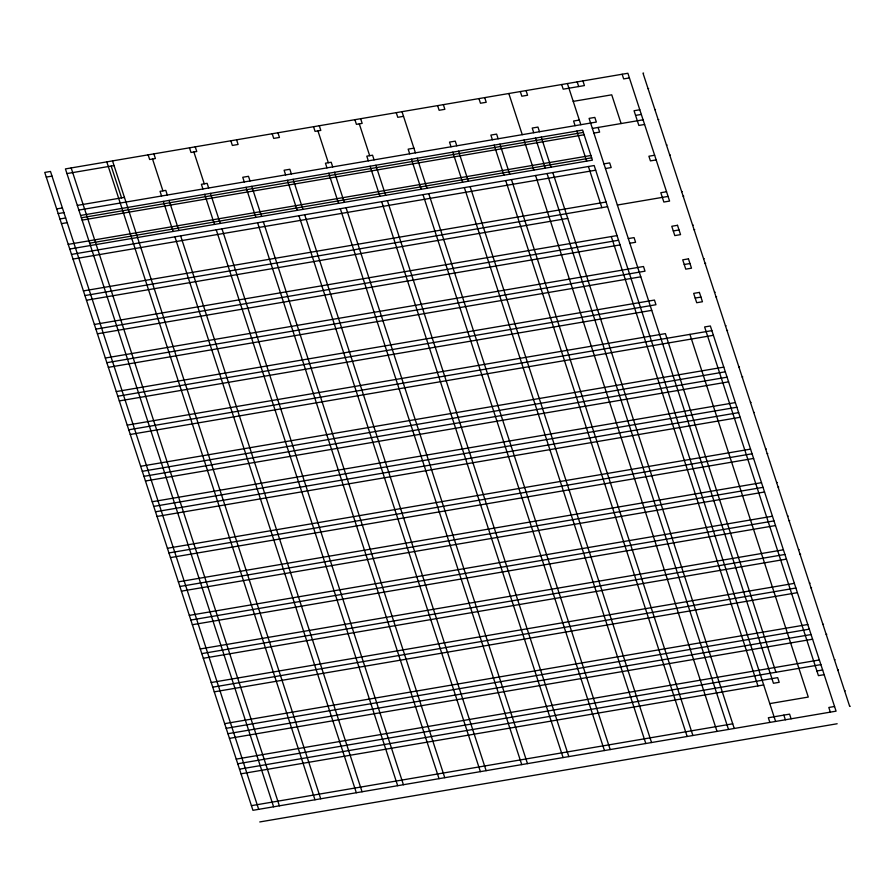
<?xml version="1.0" encoding="UTF-8"?>
<svg xmlns="http://www.w3.org/2000/svg" width="895" height="895" viewBox="0 0 895 895"><rect width="100%" height="100%" fill="white"/><g stroke="black" fill="none" stroke-linecap="round" stroke-linejoin="round"><path stroke-width="1.34" d="M643.583 73.054L643.002 73.155L849.679 706.379L850.25 706.278M46.271 177.087L52.011 176.114M66.946 173.574L114.045 165.564M403.522 116.339L397.772 117.312L396.25 112.658M629.409 77.921L623.67 78.905L622.148 74.24M573.225 101.381L611.732 94.825L621.108 123.544M648.069 88.65L648.64 88.549M56.665 208.927L62.404 207.942M77.339 205.402L124.439 197.392M413.904 148.167L408.165 149.152L409.686 153.806M579.322 120.042L573.572 121.026L575.093 125.68M639.802 109.761L634.052 110.734L638.851 125.445L644.601 124.461M654.916 109.649L655.487 109.548M58.186 213.581L63.925 212.607M78.861 210.068L596.35 122.067L594.828 117.413L589.089 118.386L773.448 683.277L779.198 682.303L777.677 677.638L239.513 769.163M635.573 115.399L641.323 114.426M59.943 218.962L65.682 217.988M80.617 215.449L582.6 130.088L592.412 160.149L69.754 249.034M592.367 128.432L643.08 119.807M81.378 217.776L583.361 132.415M658.194 119.695L658.776 119.594M61.464 223.627L67.203 222.654M82.139 220.114L584.122 134.753M593.877 133.086L599.628 132.113L598.106 127.448M68.233 244.369L590.89 155.495M89.668 243.183L591.651 157.822M666.484 145.091L667.066 145.001M71.51 254.415L594.168 165.53L775.596 721.437M603.935 163.874L609.674 162.901L611.196 167.555L605.456 168.54M654.648 155.249L648.897 156.222L650.419 160.887L656.169 159.914M669.762 155.137L670.344 155.036M73.032 259.069L595.69 170.195M83.414 290.909L606.072 202.024M666.551 191.743L660.812 192.716L663.855 202.046L669.594 201.062L627.887 73.267L65.424 168.909L273.613 806.798M681.677 191.631L682.247 191.541M84.935 295.563L607.593 206.689M617.36 205.033L668.073 196.408M683.198 196.296L683.769 196.195M86.457 300.228L567.766 218.38M94.367 324.46L617.024 235.586M692.629 225.193L693.2 225.092M95.888 329.125L618.546 240.252M628.312 238.585L634.063 237.611L635.584 242.276L629.834 243.25M673.286 230.944L679.025 229.959M694.151 229.847L694.721 229.758M97.41 333.79L620.067 244.906M105.319 358.022L643.494 266.509L645.015 271.174L106.841 362.688M703.582 258.744L704.152 258.655M684.239 264.495L689.978 263.522M705.103 263.41L705.674 263.309M108.362 367.342L640.786 276.812M116.272 391.585L654.446 300.071L655.968 304.725L117.793 396.239M714.534 292.307L715.105 292.206M695.191 298.057L700.93 297.084M716.056 296.972L716.626 296.871M119.315 400.904L651.739 310.364M127.224 425.136L665.399 333.622L775.92 672.257M725.487 325.869L726.058 325.769M128.746 429.801L711.883 330.635M727.009 330.523L727.579 330.434M130.267 434.467L713.404 335.301M140.66 466.295L723.798 367.129M738.923 367.017L739.494 366.928M725.319 371.794L142.305 471.318M143.938 476.341L727.076 377.175M742.201 377.063L742.772 376.963M145.46 480.995L728.597 381.841M152.228 501.737L735.366 402.582M750.491 402.47L751.062 402.37M153.75 506.402L736.887 407.236M155.506 511.783L738.643 412.629M753.769 412.517L754.34 412.416M157.028 516.449L740.165 417.283M167.421 548.277L750.558 449.122M765.672 449.01L766.254 448.91M168.942 552.942L752.08 453.776M767.194 453.664L767.776 453.575M170.464 557.596L753.601 458.441M178.373 581.84L761.511 482.673M776.625 482.562L777.207 482.472M179.895 586.493L763.032 487.339M778.147 487.227L778.728 487.126M181.416 591.159L764.554 491.993M189.326 615.391L772.463 516.236M787.578 516.124L788.159 516.023M190.848 620.056L773.985 520.89M789.099 520.778L789.681 520.689M192.369 624.721L775.506 525.555M200.279 648.953L783.416 549.787M798.53 549.675L799.112 549.586M201.8 653.618L784.937 554.452M800.052 554.341L800.633 554.24M203.322 658.272L786.459 559.118M211.231 682.516L794.368 583.35M809.483 583.238L810.064 583.137M212.753 687.17L795.89 588.015M811.004 587.903L811.586 587.802M214.274 691.835L797.411 592.669M224.656 723.663L807.793 624.509M822.919 624.397L823.49 624.296M226.178 728.329L809.315 629.163M227.934 733.71L811.071 634.555M826.197 634.443L826.767 634.342M229.456 738.375L812.593 639.209M236.224 759.117L819.372 659.951M834.487 659.839L835.057 659.738M237.746 763.771L820.894 664.616M816.9 670.97L822.65 669.997M837.765 669.885L838.335 669.784M241.023 773.817L763.692 684.943M824.172 674.662L818.422 675.635L704.622 326.955L710.361 325.981L836.075 711.156L252.938 810.311L44.75 172.433L50.489 171.448L258.689 809.337M769.778 703.604L808.286 697.06L689.922 334.372M844.623 690.884L845.193 690.783M251.417 805.657L732.725 723.809M834.554 706.491L828.815 707.464L830.336 712.129M837.161 723.753L259.763 821.946M582.913 80.908L584.435 85.573L563.19 89.187L561.668 84.522M791.102 718.797L789.58 714.143L768.335 717.756L769.857 722.41M577.174 81.892L578.696 86.546M783.841 715.116L785.362 719.77M567.408 83.548L580.844 124.707M576.85 131.062L586.661 161.122M588.418 166.515L601.854 207.662M611.285 236.56L757.942 685.917M526.059 90.585L527.58 95.239L521.83 96.224L520.308 91.558M539.484 131.733L537.962 127.079L532.223 128.052L533.744 132.717M541.24 137.125L551.051 167.186M552.808 172.567L734.247 728.463M535.501 138.098L545.312 168.159M547.069 173.54L728.496 729.447M508.83 93.516L522.255 134.664M524.011 140.045L533.823 170.117M535.579 175.498L717.018 731.394M484.698 97.611L486.22 102.276L480.481 103.249L478.959 98.595M498.135 138.77L496.613 134.105L490.874 135.089L492.395 139.743M499.891 144.151L509.702 174.212M511.459 179.604L692.887 735.5M494.152 145.124L503.963 175.196M505.72 180.577L687.147 736.473M443.349 104.648L444.871 109.302L439.132 110.286L437.61 105.621M456.786 145.807L455.264 141.141L449.514 142.115L451.035 146.78M458.542 151.188L468.353 181.249M470.11 186.63L651.538 742.537M452.792 152.161L462.603 182.222M464.36 187.603L645.798 743.51M402 111.674L415.425 152.832M417.182 158.214L426.993 188.274M428.75 193.667L610.189 749.562M411.443 159.198L421.254 189.259M423.011 194.64L604.438 750.536M360.64 118.711L362.162 123.376L356.423 124.349L354.901 119.684M374.076 159.869L372.555 155.204L366.805 156.177L368.326 160.843M375.833 165.251L385.644 195.311M387.401 200.693L568.828 756.599M359.287 123.857L369.68 155.696M370.094 166.224L379.905 196.285M381.662 201.677L563.089 757.573M319.291 125.748L320.813 130.401L315.062 131.375L313.541 126.721M332.716 166.895L331.195 162.241L325.456 163.214L326.977 167.88M334.484 172.276L344.295 202.348M346.052 207.73L527.479 763.625M317.938 130.894L328.331 162.722M328.733 173.261L338.545 203.322M340.301 208.703L521.74 764.61M277.931 132.773L279.453 137.438L273.713 138.412L272.192 133.747M291.367 173.932L289.846 169.267L284.107 170.24L285.628 174.905M293.124 179.313L302.935 209.374M304.692 214.755L486.13 770.662M287.384 180.287L297.196 210.347M298.952 215.74L480.38 771.635M236.582 139.81L238.104 144.464L232.364 145.449L230.843 140.784M250.018 180.958L248.497 176.304L242.746 177.277L244.268 181.942M251.775 186.35L261.586 216.411M263.343 221.792L444.77 777.688M246.024 187.323L255.836 217.384M257.592 222.765L439.031 778.672M195.233 146.836L196.755 151.501L191.004 152.474L189.483 147.82M208.658 187.995L207.137 183.33L201.397 184.314L202.919 188.968M210.415 193.376L220.226 223.437M221.982 228.818L403.421 784.725M193.879 151.993L204.273 183.822M204.675 194.349L214.487 224.421M216.243 229.802L397.671 785.698M153.873 153.873L155.394 158.527L149.655 159.511L148.134 154.846M167.309 195.032L165.788 190.366L160.048 191.34L161.57 196.005M169.065 200.413L178.877 230.474M180.633 235.855L362.061 791.762M152.53 159.019L162.912 190.859M163.326 201.386L173.138 231.447M174.894 236.828L356.322 792.735M112.524 160.899L320.712 798.787M111.17 166.056L121.563 197.884M106.785 161.883L314.973 799.761M71.175 167.936L279.363 805.824M677.504 225.305L671.765 226.278L674.808 235.598L680.547 234.624L677.504 225.305M688.456 258.856L682.717 259.841L685.76 269.16L691.499 268.187L688.456 258.856M699.409 292.419L693.67 293.392L696.713 302.723L702.452 301.738L699.409 292.419"/></g></svg>
